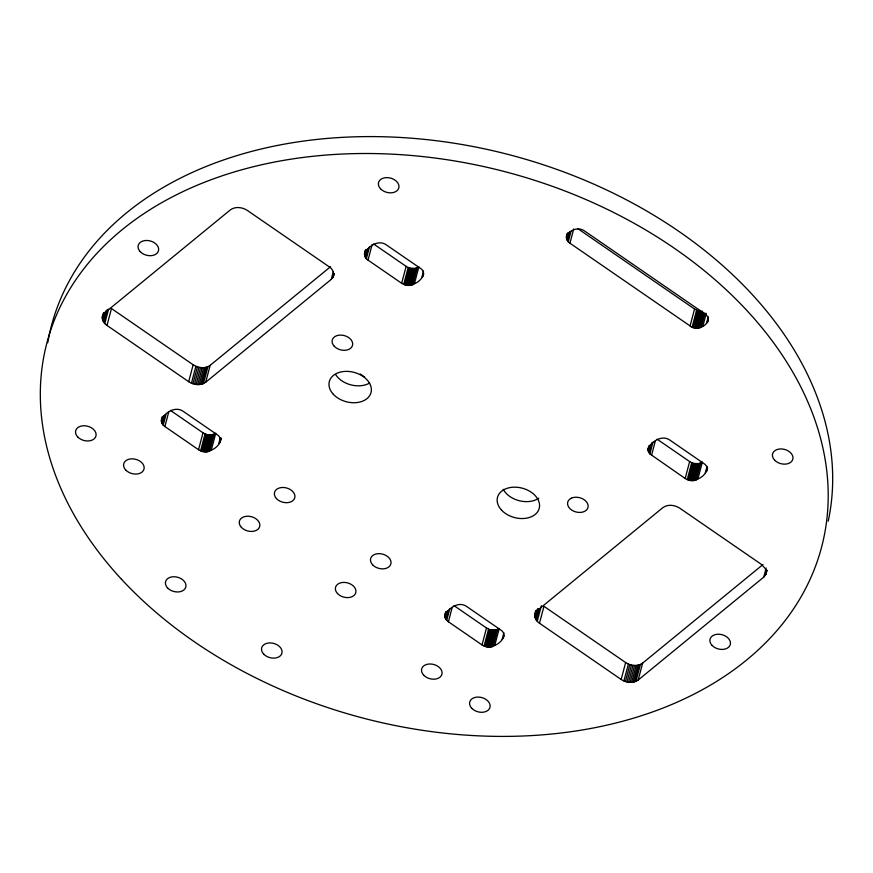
<?xml version="1.0" encoding="UTF-8"?>
<svg xmlns="http://www.w3.org/2000/svg" width="873" height="873" viewBox="0 0 873 873"><rect width="100%" height="100%" fill="white"/><g stroke="black" fill="none" stroke-linecap="round" stroke-linejoin="round"><path stroke-width="1.31" d="M102.381 316.681L104.782 312.763L230.363 209.88C235.339 206.203 242.432 207.185 247.354 210.448L329.045 266.691C333.377 269.124 335.843 275.901 331.271 279.36L205.701 382.254C200.714 385.931 193.62 384.949 188.699 381.687L107.008 325.433C103.254 323.108 101.006 318.274 103.069 314.073M161.341 420.841C163.818 412.678 175.484 405.607 183.352 411.423L216.995 434.579C224.852 439.25 217.312 448.013 211.277 450.141C207.545 452.901 202.22 452.159 198.531 449.715L164.888 426.548C161.396 424.496 160.425 420.109 162.334 416.563M364.554 253.552C368.199 246.11 378.62 239.202 386.488 244.986L420.131 268.142C427.988 272.812 420.448 281.575 414.413 283.703C410.681 286.464 405.356 285.722 401.667 283.278L368.024 260.11C364.325 257.982 363.605 253.257 365.58 249.645M445.165 614.374C449.54 607.586 459.1 600.919 466.869 606.637L500.502 629.793C508.37 634.464 500.829 643.226 494.784 645.354C491.052 648.115 485.726 647.373 482.038 644.929L448.406 621.762C444.826 619.732 444.051 615.269 445.852 611.777M566.479 236.648C569.185 229.73 578.624 226.489 584.724 231.105L704.86 313.822C715.631 321.406 697.429 333.257 690.085 325.935L569.949 243.207C566.468 241.177 565.464 236.714 567.395 233.222M766.843 570.626L765.839 574.325L763.744 577.14L638.174 680.034C633.198 683.712 626.094 682.73 621.172 679.467L539.481 623.224C535.138 620.648 533.468 615.072 535.891 610.565M648.061 448.766C651.716 441.323 662.127 434.427 670.006 440.199L703.638 463.356C711.506 468.026 703.965 476.789 697.92 478.917C694.188 481.678 688.862 480.936 685.174 478.491L649.861 453.895L648.061 450.49L648.748 446.158M766.156 573.234L765.337 568.596L761.529 564.471L679.838 508.228C674.916 504.965 667.812 503.983 662.836 507.66L537.266 610.554L534.854 614.461M102.272 317.816L103.647 312.61M102.381 318.983L104.094 312.479M102.687 320.162L104.749 312.348M103.189 321.319L105.939 310.908M103.898 322.443L107.324 309.435M104.771 323.512L108.558 309.206M107.008 325.433L111.471 308.529L193.162 364.772C198.084 368.035 205.188 369.017 210.164 365.34L330.507 266.734M161.418 421.714L162.793 416.508M161.647 422.597L163.36 416.094M162.029 423.46L164.091 415.657M162.553 424.311L164.964 415.199M163.207 425.107L165.957 414.708M164.888 426.548L168.675 412.242M188.699 381.687L193.162 364.772M191.438 383.192L195.901 366.278M192.933 383.76L197.407 366.846M194.493 384.185L198.957 367.271M196.076 384.458L200.539 367.555M197.658 384.589L202.121 367.675M199.208 384.567L203.682 367.653M200.714 384.393L205.188 367.478M202.132 384.065L206.606 367.151M203.453 383.585L207.927 366.682M205.701 382.254L210.164 365.34M198.531 449.715L202.994 432.801L170.475 410.408M200.583 450.839L205.046 433.936L202.994 432.801M201.707 451.265L206.17 434.35L205.046 433.936M202.874 451.581L207.338 434.678L212.008 434.83L215.74 433.226L211.277 450.141M204.064 451.799L208.527 434.885M205.242 451.898L209.716 434.983M206.41 451.876L210.884 434.961M207.534 451.745L212.008 434.83M208.603 451.494L213.077 434.579M209.596 451.145L214.06 434.23M218.665 444.084L220.378 437.58M219.854 442.742L220.88 438.835M220.236 441.967L221.262 438.071M331.271 279.36L333.333 271.558M332.853 277.57L333.89 273.664M333.366 276.545L334.053 273.936M364.478 254.403L365.503 250.496M364.554 255.276L365.929 250.071M364.783 256.16L366.496 249.656M365.165 257.022L367.227 249.22M365.689 257.873L368.1 248.761M366.354 258.681L369.443 246.972M368.024 260.11L372.149 244.505M401.667 283.278L406.131 266.363L373.611 243.971M403.719 284.402L408.182 267.498L406.131 266.363M404.843 284.827L409.306 267.913L408.182 267.498M406.01 285.155L410.474 268.24L415.144 268.393L418.876 266.789L414.413 283.703M407.2 285.362L411.663 268.447M408.378 285.46L412.853 268.546M409.546 285.438L414.02 268.524M410.67 285.307L415.144 268.393M411.74 285.056L416.214 268.153M412.733 284.707L417.196 267.793M421.801 277.647L423.514 271.143M422.99 276.305L423.678 273.696M444.848 616.054L445.885 612.148M444.924 616.927L445.961 613.021M445.154 617.811L446.878 611.307M445.536 618.673L447.598 610.871M446.07 619.524L448.471 610.413M446.725 620.332L449.813 608.623M448.406 621.762L452.181 607.455M566.402 237.5L567.428 233.593M566.479 238.373L567.854 233.167M566.708 239.257L568.421 232.753M567.09 240.119L569.152 232.316M567.614 240.97L570.014 231.858M568.268 241.777L571.018 231.367M569.949 243.207L573.725 228.901M482.038 644.929L486.512 628.014L453.993 605.622M484.089 646.053L488.564 629.149L486.512 628.014M485.224 646.478L489.688 629.575L488.564 629.149M486.381 646.806L490.855 629.891L495.515 630.044L499.258 628.44L494.784 645.354M487.571 647.013L492.045 630.099M488.76 647.111L493.223 630.197M489.928 647.089L494.391 630.175M491.052 646.958L495.515 630.044M492.121 646.707L496.584 629.804M493.103 646.358L497.577 629.444M502.171 639.298L503.896 632.794M503.361 637.956L504.048 635.358M534.745 615.607L536.12 610.402M534.854 616.764L536.568 610.26M535.16 617.942L537.572 608.83M535.673 619.099L538.423 608.699M536.371 620.223L539.459 608.525M537.244 621.303L541.369 605.687M539.481 623.224L543.955 606.309L625.646 662.552C630.568 665.815 637.661 666.797 642.637 663.12L762.98 564.525M647.984 449.617L648.672 447.009M648.061 450.49L649.436 445.285M648.29 451.374L649.665 446.168M648.672 452.236L650.734 444.433M649.206 453.087L651.956 442.676M649.861 453.895L652.949 442.185M651.542 455.324L655.317 441.018M690.085 325.935L694.548 309.02L577.784 228.617M692.136 327.059L696.599 310.144L694.548 309.02M693.26 327.484L697.734 310.57L696.599 310.144M694.428 327.801L698.891 310.886L701.27 311.203L696.796 328.106M695.617 328.008L700.081 311.104M697.964 328.095L702.438 311.181M699.098 327.953L703.223 312.348M700.157 327.713L703.944 313.407M701.15 327.364L704.926 313.047M702.83 326.349L706.268 313.342M706.519 323.326L708.243 316.823M707.708 321.984L708.396 319.387M621.172 679.467L625.646 662.552M623.911 680.973L628.385 664.058M625.417 681.54L629.88 664.626M626.967 681.966L631.441 665.051M628.549 682.25L633.023 665.335M630.131 682.38L634.606 665.466M685.174 478.491L689.648 461.577L657.129 439.184M631.692 682.348L636.155 665.444M633.187 682.173L637.661 665.259M687.226 479.615L691.7 462.712L689.648 461.577M634.616 681.846L639.08 664.931M688.361 480.041L692.824 463.137L691.7 462.712M635.937 681.376L640.4 664.462M689.517 480.368L693.991 463.454L698.651 463.607L702.394 462.003L697.92 478.917M690.707 480.576L695.181 463.661M638.174 680.034L642.637 663.12M691.896 480.674L696.359 463.759M693.064 480.652L697.527 463.738M694.188 480.521L698.651 463.607M695.257 480.27L699.72 463.367M696.239 479.921L700.713 463.006M705.308 472.86L707.032 466.357M706.497 471.518L707.534 467.612M706.879 470.743L707.567 468.146M763.744 577.14L766.156 568.039M765.326 575.351L766.701 570.145M765.839 574.325L766.876 570.418M697.734 310.57L698.891 310.886M409.306 267.913L410.474 268.24M692.824 463.137L693.991 463.454M206.17 434.35L207.338 434.678M489.688 629.575L490.855 629.891M360.243 374.004L364.728 377.092M369.628 383.007A21.574 15.201 14.8 0 1 335.603 374.517M47.731 342.762A400.576 282.263 14.8 0 1 492.317 150.582A400.576 282.263 14.8 0 1 828.226 521.17M538.772 498.188A21.574 15.201 14.8 0 1 503.219 489.327M571.302 498.199L569.469 499.4A10.476 7.377 14.8 0 0 575.962 511.971A10.476 7.377 14.8 0 0 587.824 504.245A10.476 7.377 14.8 0 0 571.302 498.199M121.533 579.29A400.576 282.263 14.8 0 0 798.097 601.781A400.576 282.263 14.8 0 0 383.16 153.79A400.576 282.263 14.8 0 0 121.533 579.29M241.374 527.347A10.476 7.377 14.8 0 0 259.074 527.936A10.476 7.377 14.8 0 0 248.216 516.216A10.476 7.377 14.8 0 0 241.374 527.347M167.507 587.867A10.476 7.377 14.8 0 0 185.207 588.457A10.476 7.377 14.8 0 0 174.349 576.747A10.476 7.377 14.8 0 0 167.507 587.867M263.613 654.041A10.476 7.377 14.8 0 0 281.313 654.63A10.476 7.377 14.8 0 0 270.455 642.921A10.476 7.377 14.8 0 0 263.613 654.041M337.48 593.52A10.476 7.377 14.8 0 0 355.18 594.109A10.476 7.377 14.8 0 0 344.322 582.4A10.476 7.377 14.8 0 0 337.48 593.52M140.171 251.599A10.476 7.377 14.8 0 0 157.871 252.188A10.476 7.377 14.8 0 0 147.013 240.468A10.476 7.377 14.8 0 0 140.171 251.599M711.997 645.333A10.476 7.377 14.8 0 0 729.697 645.922A10.476 7.377 14.8 0 0 718.839 634.213A10.476 7.377 14.8 0 0 711.997 645.333M471.671 708.199A10.476 7.377 14.8 0 0 489.371 708.789A10.476 7.377 14.8 0 0 478.513 697.069A10.476 7.377 14.8 0 0 471.671 708.199M77.642 436.882A10.476 7.377 14.8 0 0 95.332 437.471A10.476 7.377 14.8 0 0 84.485 425.751A10.476 7.377 14.8 0 0 77.642 436.882M380.497 188.743A10.476 7.377 14.8 0 0 398.197 189.332A10.476 7.377 14.8 0 0 387.339 177.612A10.476 7.377 14.8 0 0 380.497 188.743M774.537 460.06A10.476 7.377 14.8 0 0 792.226 460.638A10.476 7.377 14.8 0 0 781.379 448.929A10.476 7.377 14.8 0 0 774.537 460.06M334.206 346.221A10.476 7.377 14.8 0 0 351.906 346.81A10.476 7.377 14.8 0 0 341.048 335.09A10.476 7.377 14.8 0 0 334.206 346.221M333.333 394.29A21.574 15.201 14.8 0 0 369.759 395.502A21.574 15.201 14.8 0 0 347.421 371.374A21.574 15.201 14.8 0 0 333.333 394.29M501.517 510.094A21.574 15.201 14.8 0 0 537.954 511.305A21.574 15.201 14.8 0 0 515.605 487.178A21.574 15.201 14.8 0 0 501.517 510.094M372.575 564.776A10.476 7.377 14.8 0 0 390.264 565.366A10.476 7.377 14.8 0 0 379.417 553.646A10.476 7.377 14.8 0 0 372.575 564.776M276.468 498.603A10.476 7.377 14.8 0 0 294.157 499.192A10.476 7.377 14.8 0 0 283.31 487.472A10.476 7.377 14.8 0 0 276.468 498.603M423.623 675.113A10.476 7.377 14.8 0 0 441.312 675.702A10.476 7.377 14.8 0 0 430.465 663.982A10.476 7.377 14.8 0 0 423.623 675.113M125.69 469.969A10.476 7.377 14.8 0 0 143.39 470.558A10.476 7.377 14.8 0 0 132.532 458.838A10.476 7.377 14.8 0 0 125.69 469.969"/></g></svg>
